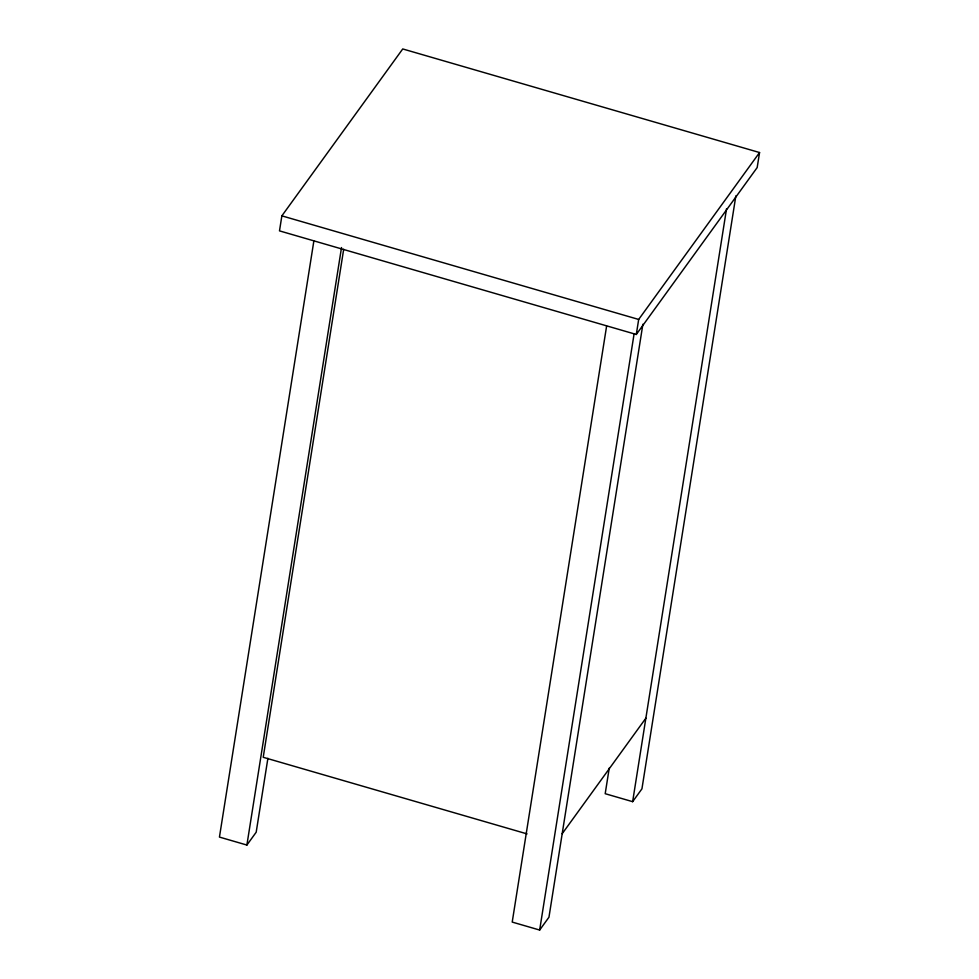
<?xml version="1.0" encoding="UTF-8"?>
<svg xmlns="http://www.w3.org/2000/svg" width="979" height="979" viewBox="0 0 979 979"><rect width="100%" height="100%" fill="white"/><g stroke="black" fill="none" stroke-linecap="round" stroke-linejoin="round"><path stroke-width="1.47" d="M281.866 215.857L279.492 230.873L636.301 334.463L757.171 167.568L759.557 152.54L402.736 48.95L281.866 215.857L638.675 319.448L759.557 152.54M313.843 241.091L219.443 837.082L246.892 845.048L256.192 832.211L267.903 758.284M246.892 845.048L341.524 247.552M343.678 249.29L263.216 757.293L527.069 833.9M606.613 326.093L512.213 922.083L539.662 930.05L548.962 917.213L642.885 324.22M539.662 930.05L634.062 334.059M636.301 334.463L638.675 319.448M609.256 768.05L605.193 793.7L632.642 801.666L641.943 788.829L735.853 195.861M632.642 801.666L726.565 208.674M562.179 833.729L645.871 718.182"/></g></svg>
